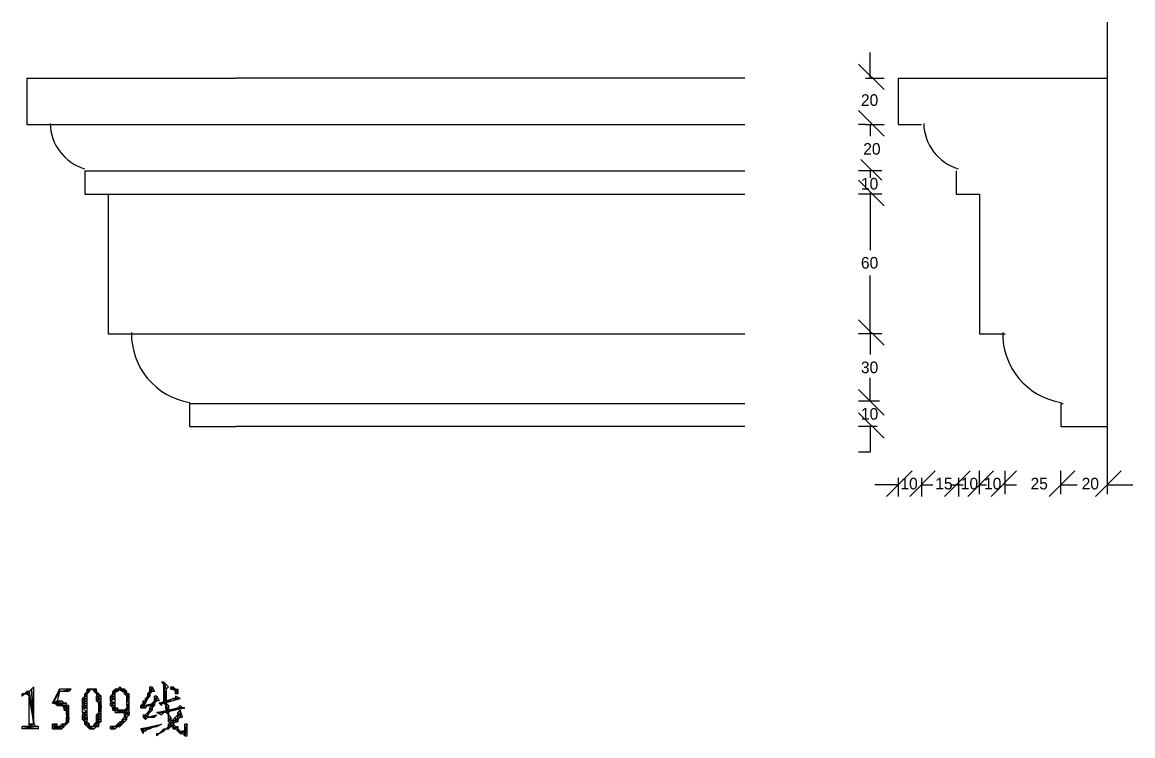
# Model space of a CAD drawing. Header units: metres. Extents: x 8.31 to 13.09, y 4.5 to 7.57.
import ezdxf

# ---------------------------------------------------------------- set-up
doc = ezdxf.new("R2010")
doc.units = ezdxf.units.M

msp = doc.modelspace()

# ---------------------------------------------------------------- linework, layer by layer
for p, q in [((12.98, 7.57), (12.98, 5.54)), ((11.96, 7.33), (11.96, 7.44)), ((12.02, 7.28), (11.91, 7.39)), ((8.33, 7.33), (9.23, 7.33)), ((8.33, 7.33), (8.33, 7.13)), ((11.42, 7.33), (9.23, 7.33)), ((11.94, 7.33), (12.02, 7.33)), ((12.08, 7.33), (12.98, 7.33)), ((12.08, 7.33), (12.08, 7.13)), ((12.02, 7.08), (11.91, 7.19)), ((12.02, 7.08), (11.91, 7.19)), ((8.33, 7.13), (11.42, 7.13)), ((11.94, 7.13), (11.91, 7.13)), ((11.94, 7.13), (12.02, 7.13)), ((11.96, 7.13), (11.96, 7.08)), ((12.08, 7.13), (12.18, 7.13)), ((12.08, 7.13), (12.08, 7.13)), ((12.08, 7.13), (12.08, 7.13)), ((12.01, 6.89), (11.92, 6.98)), ((8.58, 6.93), (8.58, 6.93)), ((8.58, 6.93), (8.58, 6.83)), ((8.58, 6.93), (11.42, 6.93)), ((12.01, 6.93), (11.91, 6.93)), ((12.02, 6.78), (11.91, 6.89)), ((11.96, 6.93), (11.96, 6.9)), ((12.33, 6.93), (12.33, 6.93)), ((12.33, 6.93), (12.33, 6.83)), ((11.96, 6.84), (11.96, 6.59)), ((8.58, 6.83), (11.42, 6.83)), ((8.68, 6.83), (8.68, 6.23)), ((12.01, 6.83), (11.91, 6.83)), ((11.96, 6.83), (11.96, 6.73)), ((12.33, 6.83), (12.43, 6.83)), ((12.43, 6.83), (12.43, 6.23)), ((11.96, 6.23), (11.96, 6.48)), ((12.02, 6.18), (11.91, 6.29)), ((12.02, 6.18), (11.91, 6.29)), ((8.68, 6.23), (11.42, 6.23)), ((12.01, 6.23), (11.91, 6.23)), ((11.94, 6.23), (11.91, 6.23)), ((11.96, 6.23), (11.96, 6.14)), ((12.43, 6.23), (12.54, 6.23)), ((11.96, 5.94), (11.96, 6.04)), ((11.96, 5.94), (11.96, 6.03)), ((12.02, 5.88), (11.91, 5.99)), ((12.02, 5.88), (11.91, 5.99)), ((9.03, 5.93), (9.03, 5.83)), ((9.03, 5.93), (9.03, 5.93)), ((9.03, 5.93), (11.42, 5.93)), ((12, 5.94), (11.91, 5.94)), ((11.94, 5.94), (11.91, 5.94)), ((12.78, 5.93), (12.79, 5.93)), ((12.78, 5.93), (12.78, 5.83)), ((12.02, 5.78), (11.91, 5.89)), ((9.03, 5.83), (9.23, 5.83)), ((11.42, 5.83), (9.23, 5.83)), ((11.99, 5.83), (11.91, 5.83)), ((11.96, 5.83), (11.96, 5.72)), ((12.78, 5.83), (12.98, 5.83)), ((11.96, 5.72), (11.91, 5.72)), ((12.03, 5.53), (12.14, 5.64)), ((12.08, 5.61), (12.08, 5.53)), ((12.13, 5.53), (12.24, 5.64)), ((12.13, 5.53), (12.24, 5.64)), ((12.18, 5.61), (12.18, 5.53)), ((12.28, 5.53), (12.39, 5.64)), ((12.28, 5.53), (12.39, 5.64)), ((12.34, 5.61), (12.34, 5.53)), ((12.38, 5.53), (12.49, 5.64)), ((12.38, 5.53), (12.49, 5.64)), ((12.43, 5.54), (12.43, 5.64)), ((12.43, 5.6), (12.43, 5.64)), ((12.48, 5.53), (12.59, 5.64)), ((12.48, 5.53), (12.59, 5.64)), ((12.54, 5.54), (12.54, 5.64)), ((12.54, 5.6), (12.54, 5.64)), ((12.73, 5.53), (12.84, 5.64)), ((12.73, 5.53), (12.84, 5.64)), ((12.78, 5.54), (12.78, 5.64)), ((12.78, 5.6), (12.78, 5.64)), ((12.93, 5.53), (13.04, 5.64)), ((12.08, 5.58), (11.98, 5.58)), ((12.18, 5.58), (12.23, 5.58)), ((12.31, 5.58), (12.36, 5.58)), ((12.43, 5.58), (12.46, 5.58)), ((12.54, 5.58), (12.59, 5.58)), ((12.78, 5.58), (12.85, 5.58)), ((12.98, 5.58), (13.09, 5.58)), ((8.33, 4.69), (8.32, 4.68)), ((8.33, 4.68), (8.33, 4.69)), ((8.33, 4.69), (8.33, 4.68)), ((8.34, 4.67), (8.33, 4.69)), ((8.34, 4.69), (8.33, 4.69)), ((8.33, 4.69), (8.34, 4.67)), ((8.35, 4.7), (8.34, 4.69)), ((8.34, 4.67), (8.34, 4.69)), ((8.34, 4.69), (8.34, 4.67)), ((8.34, 4.66), (8.34, 4.69)), ((8.34, 4.69), (8.34, 4.66)), ((8.36, 4.55), (8.34, 4.69)), ((8.34, 4.69), (8.36, 4.55)), ((8.36, 4.71), (8.35, 4.7)), ((8.36, 4.55), (8.35, 4.7)), ((8.35, 4.7), (8.36, 4.55)), ((8.36, 4.55), (8.36, 4.71)), ((8.44, 4.64), (8.47, 4.7)), ((8.44, 4.64), (8.47, 4.69)), ((8.47, 4.69), (8.44, 4.64)), ((8.47, 4.69), (8.46, 4.65)), ((8.47, 4.69), (8.52, 4.7)), ((8.47, 4.69), (8.52, 4.7)), ((8.52, 4.7), (8.47, 4.7)), ((8.47, 4.7), (8.47, 4.69)), ((8.47, 4.7), (8.47, 4.69)), ((8.51, 4.69), (8.47, 4.69)), ((8.52, 4.7), (8.51, 4.69)), ((8.6, 4.69), (8.58, 4.68)), ((8.6, 4.69), (8.58, 4.68)), ((8.58, 4.68), (8.59, 4.69)), ((8.63, 4.7), (8.59, 4.7)), ((8.59, 4.7), (8.61, 4.7)), ((8.63, 4.7), (8.59, 4.7)), ((8.59, 4.7), (8.6, 4.7)), ((8.6, 4.7), (8.59, 4.69)), ((8.6, 4.7), (8.59, 4.69)), ((8.59, 4.69), (8.61, 4.7)), ((8.59, 4.7), (8.61, 4.7)), ((8.61, 4.7), (8.59, 4.69)), ((8.59, 4.69), (8.59, 4.7)), ((8.59, 4.68), (8.6, 4.69)), ((8.59, 4.69), (8.6, 4.69)), ((8.59, 4.69), (8.6, 4.69)), ((8.6, 4.7), (8.63, 4.7)), ((8.62, 4.7), (8.6, 4.7)), ((8.6, 4.7), (8.63, 4.7)), ((8.6, 4.7), (8.62, 4.7)), ((8.62, 4.7), (8.6, 4.7)), ((8.6, 4.7), (8.6, 4.7)), ((8.61, 4.7), (8.6, 4.7)), ((8.6, 4.7), (8.62, 4.7)), ((8.6, 4.69), (8.6, 4.7)), ((8.61, 4.7), (8.6, 4.7)), ((8.61, 4.7), (8.62, 4.7)), ((8.63, 4.69), (8.61, 4.7)), ((8.61, 4.7), (8.63, 4.7)), ((8.63, 4.7), (8.61, 4.7)), ((8.61, 4.7), (8.63, 4.69)), ((8.62, 4.7), (8.61, 4.7)), ((8.62, 4.7), (8.63, 4.69)), ((8.62, 4.69), (8.62, 4.7)), ((8.62, 4.7), (8.63, 4.69)), ((8.63, 4.7), (8.62, 4.7)), ((8.62, 4.69), (8.64, 4.68)), ((8.63, 4.68), (8.62, 4.69)), ((8.63, 4.69), (8.62, 4.69)), ((8.62, 4.69), (8.64, 4.68)), ((8.63, 4.69), (8.62, 4.69)), ((8.63, 4.69), (8.63, 4.7)), ((8.64, 4.68), (8.63, 4.69)), ((8.7, 4.69), (8.73, 4.7)), ((8.73, 4.7), (8.7, 4.69)), ((8.7, 4.69), (8.71, 4.7)), ((8.71, 4.69), (8.7, 4.68)), ((8.7, 4.69), (8.71, 4.69)), ((8.71, 4.69), (8.7, 4.68)), ((8.7, 4.68), (8.7, 4.69)), ((8.72, 4.69), (8.7, 4.69)), ((8.7, 4.69), (8.71, 4.69)), ((8.72, 4.69), (8.7, 4.69)), ((8.71, 4.7), (8.73, 4.7)), ((8.73, 4.7), (8.71, 4.7)), ((8.71, 4.7), (8.73, 4.7)), ((8.71, 4.7), (8.73, 4.7)), ((8.76, 4.69), (8.71, 4.7)), ((8.75, 4.7), (8.71, 4.7)), ((8.71, 4.7), (8.76, 4.69)), ((8.75, 4.7), (8.71, 4.7)), ((8.71, 4.7), (8.72, 4.7)), ((8.71, 4.68), (8.71, 4.69)), ((8.71, 4.69), (8.72, 4.69)), ((8.73, 4.71), (8.72, 4.7)), ((8.73, 4.7), (8.72, 4.69)), ((8.72, 4.7), (8.75, 4.7)), ((8.74, 4.7), (8.72, 4.7)), ((8.72, 4.7), (8.75, 4.7)), ((8.72, 4.7), (8.74, 4.7)), ((8.74, 4.7), (8.72, 4.7)), ((8.72, 4.7), (8.72, 4.7)), ((8.72, 4.7), (8.74, 4.7)), ((8.74, 4.7), (8.73, 4.71)), ((8.73, 4.7), (8.73, 4.7)), ((8.73, 4.7), (8.74, 4.69)), ((8.76, 4.69), (8.73, 4.7)), ((8.73, 4.7), (8.76, 4.69)), ((8.75, 4.7), (8.74, 4.7)), ((8.74, 4.69), (8.76, 4.69)), ((8.75, 4.69), (8.74, 4.69)), ((8.74, 4.69), (8.76, 4.69)), ((8.76, 4.69), (8.75, 4.7)), ((8.75, 4.69), (8.76, 4.68)), ((8.75, 4.68), (8.75, 4.69)), ((8.76, 4.69), (8.75, 4.69)), ((8.75, 4.69), (8.76, 4.68)), ((8.76, 4.69), (8.75, 4.69)), ((8.76, 4.68), (8.76, 4.69)), ((8.86, 4.69), (8.85, 4.66)), ((8.85, 4.68), (8.86, 4.69)), ((8.86, 4.69), (8.85, 4.66)), ((8.86, 4.71), (8.86, 4.7)), ((8.86, 4.67), (8.86, 4.71)), ((8.86, 4.71), (8.86, 4.71)), ((8.86, 4.71), (8.86, 4.67)), ((8.86, 4.67), (8.86, 4.71)), ((8.86, 4.68), (8.86, 4.71)), ((8.86, 4.71), (8.86, 4.67)), ((8.86, 4.68), (8.86, 4.71)), ((8.86, 4.71), (8.86, 4.68)), ((8.87, 4.71), (8.86, 4.68)), ((8.86, 4.68), (8.86, 4.71)), ((8.86, 4.71), (8.87, 4.71)), ((8.87, 4.71), (8.86, 4.68)), ((8.86, 4.7), (8.86, 4.67)), ((8.86, 4.69), (8.86, 4.7)), ((8.86, 4.7), (8.86, 4.67)), ((8.86, 4.67), (8.86, 4.69)), ((8.86, 4.67), (8.86, 4.69)), ((8.86, 4.68), (8.87, 4.69)), ((8.87, 4.69), (8.87, 4.71)), ((8.87, 4.69), (8.87, 4.71)), ((8.87, 4.71), (8.88, 4.69)), ((8.88, 4.69), (8.87, 4.69)), ((8.92, 4.73), (8.91, 4.73)), ((8.91, 4.73), (8.92, 4.72)), ((8.92, 4.72), (8.92, 4.73)), ((8.92, 4.72), (8.92, 4.73)), ((8.92, 4.73), (8.92, 4.71)), ((8.92, 4.71), (8.92, 4.73)), ((8.92, 4.73), (8.93, 4.7)), ((8.92, 4.73), (8.93, 4.7)), ((8.93, 4.7), (8.92, 4.73)), ((8.93, 4.7), (8.92, 4.73)), ((8.92, 4.73), (8.94, 4.71)), ((8.92, 4.71), (8.92, 4.72)), ((8.92, 4.7), (8.92, 4.71)), ((8.92, 4.71), (8.92, 4.71)), ((8.92, 4.71), (8.92, 4.7)), ((8.92, 4.7), (8.92, 4.71)), ((8.92, 4.71), (8.92, 4.69)), ((8.92, 4.69), (8.92, 4.71)), ((8.92, 4.71), (8.92, 4.68)), ((8.92, 4.68), (8.92, 4.71)), ((8.92, 4.71), (8.92, 4.66)), ((8.92, 4.66), (8.92, 4.71)), ((8.92, 4.71), (8.92, 4.65)), ((8.92, 4.65), (8.92, 4.71)), ((8.92, 4.71), (8.92, 4.64)), ((8.92, 4.64), (8.92, 4.71)), ((8.92, 4.71), (8.93, 4.63)), ((8.93, 4.63), (8.92, 4.71)), ((8.92, 4.71), (8.93, 4.62)), ((8.93, 4.62), (8.92, 4.71)), ((8.92, 4.71), (8.93, 4.61)), ((8.93, 4.61), (8.92, 4.71)), ((8.92, 4.71), (8.93, 4.7)), ((8.93, 4.7), (8.92, 4.71)), ((8.92, 4.69), (8.92, 4.7)), ((8.92, 4.68), (8.92, 4.69)), ((8.94, 4.71), (8.93, 4.7)), ((8.93, 4.7), (8.93, 4.61)), ((8.93, 4.7), (8.93, 4.7)), ((8.93, 4.7), (8.93, 4.7)), ((8.93, 4.7), (8.93, 4.61)), ((8.93, 4.61), (8.93, 4.7)), ((8.93, 4.69), (8.93, 4.7)), ((8.93, 4.7), (8.93, 4.61)), ((8.93, 4.61), (8.93, 4.69)), ((8.93, 4.6), (8.93, 4.69)), ((8.93, 4.69), (8.93, 4.61)), ((8.93, 4.6), (8.93, 4.69)), ((8.93, 4.69), (8.93, 4.68)), ((8.95, 4.7), (8.95, 4.71)), ((8.95, 4.71), (8.95, 4.71)), ((8.95, 4.71), (8.95, 4.7)), ((8.96, 4.71), (8.95, 4.7)), ((8.95, 4.7), (8.95, 4.71)), ((8.95, 4.71), (8.96, 4.71)), ((8.96, 4.71), (8.95, 4.7)), ((8.95, 4.7), (8.96, 4.7)), ((8.96, 4.7), (8.96, 4.71)), ((8.96, 4.7), (8.96, 4.71)), ((8.96, 4.71), (8.97, 4.7)), ((8.97, 4.7), (8.96, 4.7)), ((8.97, 4.7), (8.96, 4.7)), ((8.96, 4.7), (8.97, 4.69)), ((8.97, 4.69), (8.97, 4.7)), ((8.97, 4.7), (8.97, 4.69)), ((8.97, 4.69), (8.97, 4.7)), ((8.97, 4.7), (8.97, 4.7)), ((8.97, 4.68), (8.97, 4.7)), ((8.97, 4.7), (8.97, 4.69)), ((8.97, 4.68), (8.97, 4.7)), ((8.97, 4.7), (8.98, 4.68)), ((8.98, 4.68), (8.97, 4.7)), ((8.97, 4.7), (8.98, 4.7)), ((8.97, 4.69), (8.97, 4.68)), ((8.98, 4.7), (8.98, 4.68)), ((8.98, 4.69), (8.98, 4.7)), ((8.98, 4.7), (8.98, 4.68)), ((8.98, 4.68), (8.98, 4.69)), ((8.31, 4.68), (8.33, 4.68)), ((8.32, 4.68), (8.31, 4.68)), ((8.31, 4.68), (8.32, 4.68)), ((8.32, 4.68), (8.31, 4.67)), ((8.31, 4.67), (8.31, 4.68)), ((8.31, 4.68), (8.31, 4.67)), ((8.31, 4.67), (8.31, 4.68)), ((8.32, 4.68), (8.31, 4.68)), ((8.31, 4.68), (8.33, 4.68)), ((8.31, 4.67), (8.31, 4.67)), ((8.33, 4.68), (8.32, 4.68)), ((8.33, 4.68), (8.32, 4.68)), ((8.32, 4.68), (8.33, 4.68)), ((8.33, 4.68), (8.32, 4.68)), ((8.32, 4.68), (8.33, 4.68)), ((8.33, 4.68), (8.33, 4.68)), ((8.33, 4.68), (8.34, 4.67)), ((8.34, 4.67), (8.34, 4.66)), ((8.34, 4.66), (8.36, 4.55)), ((8.34, 4.55), (8.34, 4.66)), ((8.34, 4.66), (8.36, 4.55)), ((8.44, 4.64), (8.48, 4.65)), ((8.48, 4.65), (8.44, 4.64)), ((8.44, 4.64), (8.47, 4.65)), ((8.47, 4.65), (8.44, 4.64)), ((8.44, 4.64), (8.46, 4.65)), ((8.46, 4.65), (8.44, 4.64)), ((8.44, 4.64), (8.45, 4.64)), ((8.5, 4.63), (8.44, 4.64)), ((8.5, 4.64), (8.44, 4.64)), ((8.44, 4.64), (8.5, 4.63)), ((8.5, 4.64), (8.44, 4.64)), ((8.44, 4.64), (8.49, 4.64)), ((8.49, 4.64), (8.44, 4.64)), ((8.45, 4.64), (8.5, 4.63)), ((8.46, 4.63), (8.45, 4.64)), ((8.45, 4.64), (8.5, 4.63)), ((8.46, 4.65), (8.47, 4.65)), ((8.47, 4.65), (8.48, 4.65)), ((8.48, 4.65), (8.49, 4.64)), ((8.49, 4.64), (8.5, 4.64)), ((8.5, 4.63), (8.5, 4.64)), ((8.59, 4.67), (8.57, 4.66)), ((8.59, 4.67), (8.57, 4.66)), ((8.57, 4.66), (8.58, 4.67)), ((8.59, 4.66), (8.57, 4.65)), ((8.57, 4.66), (8.59, 4.66)), ((8.59, 4.66), (8.57, 4.65)), ((8.57, 4.65), (8.57, 4.66)), ((8.57, 4.66), (8.59, 4.66)), ((8.59, 4.65), (8.57, 4.64)), ((8.57, 4.65), (8.59, 4.65)), ((8.59, 4.65), (8.57, 4.64)), ((8.57, 4.64), (8.57, 4.65)), ((8.57, 4.65), (8.59, 4.65)), ((8.59, 4.64), (8.57, 4.63)), ((8.57, 4.64), (8.59, 4.64)), ((8.59, 4.64), (8.57, 4.63)), ((8.57, 4.63), (8.57, 4.64)), ((8.57, 4.64), (8.59, 4.64)), ((8.59, 4.68), (8.58, 4.67)), ((8.58, 4.68), (8.59, 4.68)), ((8.59, 4.68), (8.58, 4.67)), ((8.58, 4.67), (8.58, 4.68)), ((8.58, 4.68), (8.58, 4.68)), ((8.58, 4.68), (8.59, 4.68)), ((8.59, 4.68), (8.58, 4.68)), ((8.58, 4.68), (8.59, 4.68)), ((8.58, 4.67), (8.59, 4.67)), ((8.58, 4.67), (8.59, 4.67)), ((8.59, 4.67), (8.59, 4.68)), ((8.59, 4.66), (8.59, 4.67)), ((8.59, 4.65), (8.59, 4.66)), ((8.59, 4.64), (8.59, 4.65)), ((8.59, 4.63), (8.59, 4.64)), ((8.63, 4.68), (8.63, 4.67)), ((8.65, 4.67), (8.63, 4.68)), ((8.64, 4.68), (8.63, 4.68)), ((8.63, 4.68), (8.65, 4.67)), ((8.64, 4.68), (8.63, 4.68)), ((8.63, 4.68), (8.64, 4.68)), ((8.64, 4.68), (8.63, 4.68)), ((8.65, 4.67), (8.63, 4.66)), ((8.63, 4.67), (8.65, 4.67)), ((8.65, 4.67), (8.63, 4.66)), ((8.63, 4.66), (8.63, 4.67)), ((8.63, 4.67), (8.65, 4.67)), ((8.65, 4.66), (8.63, 4.65)), ((8.63, 4.66), (8.65, 4.66)), ((8.65, 4.66), (8.63, 4.65)), ((8.63, 4.65), (8.63, 4.66)), ((8.63, 4.66), (8.65, 4.66)), ((8.63, 4.65), (8.65, 4.65)), ((8.64, 4.64), (8.63, 4.65)), ((8.63, 4.65), (8.65, 4.65)), ((8.65, 4.67), (8.64, 4.68)), ((8.64, 4.68), (8.64, 4.68)), ((8.65, 4.65), (8.64, 4.64)), ((8.65, 4.65), (8.64, 4.64)), ((8.65, 4.64), (8.64, 4.63)), ((8.64, 4.64), (8.65, 4.64)), ((8.65, 4.64), (8.64, 4.63)), ((8.64, 4.63), (8.64, 4.64)), ((8.64, 4.64), (8.65, 4.64)), ((8.65, 4.66), (8.65, 4.67)), ((8.65, 4.65), (8.65, 4.66)), ((8.65, 4.64), (8.65, 4.65)), ((8.65, 4.63), (8.65, 4.64)), ((8.71, 4.68), (8.69, 4.67)), ((8.71, 4.68), (8.69, 4.67)), ((8.69, 4.67), (8.7, 4.68)), ((8.71, 4.67), (8.69, 4.66)), ((8.69, 4.67), (8.71, 4.67)), ((8.71, 4.67), (8.69, 4.66)), ((8.69, 4.66), (8.69, 4.67)), ((8.69, 4.67), (8.71, 4.67)), ((8.71, 4.66), (8.69, 4.65)), ((8.69, 4.66), (8.71, 4.66)), ((8.71, 4.66), (8.69, 4.65)), ((8.69, 4.65), (8.69, 4.66)), ((8.69, 4.66), (8.71, 4.66)), ((8.69, 4.65), (8.69, 4.64)), ((8.71, 4.64), (8.69, 4.65)), ((8.69, 4.65), (8.71, 4.64)), ((8.71, 4.64), (8.69, 4.63)), ((8.69, 4.64), (8.71, 4.64)), ((8.71, 4.64), (8.69, 4.63)), ((8.69, 4.63), (8.69, 4.64)), ((8.69, 4.64), (8.71, 4.64)), ((8.7, 4.68), (8.71, 4.68)), ((8.7, 4.68), (8.71, 4.68)), ((8.71, 4.67), (8.71, 4.68)), ((8.71, 4.66), (8.71, 4.67)), ((8.71, 4.64), (8.71, 4.66)), ((8.71, 4.63), (8.71, 4.64)), ((8.75, 4.68), (8.77, 4.68)), ((8.76, 4.67), (8.75, 4.68)), ((8.75, 4.68), (8.75, 4.68)), ((8.75, 4.68), (8.77, 4.68)), ((8.77, 4.68), (8.75, 4.68)), ((8.76, 4.68), (8.75, 4.68)), ((8.75, 4.68), (8.77, 4.68)), ((8.76, 4.68), (8.75, 4.68)), ((8.77, 4.68), (8.76, 4.67)), ((8.77, 4.68), (8.76, 4.67)), ((8.77, 4.68), (8.76, 4.68)), ((8.77, 4.67), (8.76, 4.66)), ((8.76, 4.67), (8.77, 4.67)), ((8.77, 4.67), (8.76, 4.66)), ((8.76, 4.66), (8.76, 4.67)), ((8.76, 4.67), (8.77, 4.67)), ((8.77, 4.66), (8.76, 4.65)), ((8.76, 4.66), (8.77, 4.66)), ((8.77, 4.66), (8.76, 4.65)), ((8.76, 4.65), (8.76, 4.66)), ((8.76, 4.66), (8.77, 4.66)), ((8.76, 4.65), (8.77, 4.64)), ((8.76, 4.63), (8.76, 4.65)), ((8.76, 4.65), (8.76, 4.65)), ((8.76, 4.65), (8.77, 4.64)), ((8.77, 4.64), (8.76, 4.65)), ((8.76, 4.65), (8.77, 4.64)), ((8.77, 4.64), (8.76, 4.63)), ((8.77, 4.64), (8.76, 4.63)), ((8.76, 4.63), (8.77, 4.64)), ((8.77, 4.64), (8.76, 4.63)), ((8.77, 4.67), (8.77, 4.68)), ((8.77, 4.66), (8.77, 4.67)), ((8.77, 4.64), (8.77, 4.66)), ((8.77, 4.63), (8.77, 4.64)), ((8.77, 4.64), (8.77, 4.64)), ((8.83, 4.64), (8.82, 4.62)), ((8.82, 4.63), (8.83, 4.64)), ((8.83, 4.64), (8.82, 4.62)), ((8.83, 4.65), (8.83, 4.62)), ((8.83, 4.64), (8.83, 4.65)), ((8.83, 4.63), (8.83, 4.65)), ((8.83, 4.65), (8.83, 4.62)), ((8.83, 4.65), (8.83, 4.63)), ((8.83, 4.63), (8.83, 4.65)), ((8.84, 4.65), (8.83, 4.63)), ((8.83, 4.63), (8.83, 4.65)), ((8.83, 4.65), (8.84, 4.65)), ((8.84, 4.65), (8.83, 4.63)), ((8.83, 4.62), (8.83, 4.64)), ((8.83, 4.62), (8.83, 4.64)), ((8.83, 4.64), (8.83, 4.62)), ((8.83, 4.62), (8.83, 4.64)), ((8.83, 4.63), (8.84, 4.64)), ((8.83, 4.63), (8.88, 4.64)), ((8.85, 4.67), (8.84, 4.66)), ((8.84, 4.64), (8.85, 4.67)), ((8.85, 4.67), (8.84, 4.64)), ((8.84, 4.66), (8.84, 4.64)), ((8.84, 4.65), (8.84, 4.66)), ((8.84, 4.66), (8.84, 4.64)), ((8.84, 4.64), (8.85, 4.66)), ((8.84, 4.64), (8.84, 4.65)), ((8.84, 4.64), (8.84, 4.65)), ((8.85, 4.68), (8.85, 4.66)), ((8.85, 4.67), (8.85, 4.68)), ((8.85, 4.68), (8.85, 4.68)), ((8.85, 4.68), (8.85, 4.66)), ((8.85, 4.66), (8.85, 4.68)), ((8.85, 4.66), (8.85, 4.68)), ((8.85, 4.68), (8.85, 4.66)), ((8.85, 4.66), (8.85, 4.68)), ((8.85, 4.66), (8.85, 4.67)), ((8.85, 4.66), (8.85, 4.67)), ((8.85, 4.66), (8.86, 4.67)), ((8.85, 4.66), (8.85, 4.66)), ((8.86, 4.67), (8.86, 4.68)), ((8.86, 4.68), (8.86, 4.68)), ((8.87, 4.64), (8.88, 4.65)), ((8.87, 4.64), (8.87, 4.63)), ((8.87, 4.61), (8.87, 4.64)), ((8.87, 4.62), (8.87, 4.64)), ((8.87, 4.64), (8.87, 4.61)), ((8.87, 4.62), (8.87, 4.64)), ((8.87, 4.64), (8.88, 4.63)), ((8.88, 4.63), (8.87, 4.64)), ((8.88, 4.67), (8.88, 4.64)), ((8.88, 4.66), (8.88, 4.67)), ((8.88, 4.67), (8.88, 4.67)), ((8.88, 4.67), (8.88, 4.64)), ((8.88, 4.64), (8.88, 4.67)), ((8.89, 4.67), (8.88, 4.67)), ((8.88, 4.67), (8.88, 4.64)), ((8.88, 4.64), (8.89, 4.67)), ((8.89, 4.67), (8.88, 4.64)), ((8.88, 4.66), (8.88, 4.63)), ((8.88, 4.65), (8.88, 4.66)), ((8.88, 4.64), (8.88, 4.66)), ((8.88, 4.66), (8.88, 4.63)), ((8.88, 4.64), (8.88, 4.66)), ((8.88, 4.65), (8.88, 4.63)), ((8.88, 4.63), (8.88, 4.65)), ((8.88, 4.65), (8.88, 4.63)), ((8.88, 4.63), (8.88, 4.65)), ((8.88, 4.64), (8.89, 4.65)), ((8.88, 4.63), (8.88, 4.64)), ((8.88, 4.64), (8.88, 4.63)), ((8.89, 4.65), (8.89, 4.67)), ((8.89, 4.65), (8.89, 4.67)), ((8.89, 4.67), (8.9, 4.65)), ((8.9, 4.65), (8.89, 4.65)), ((8.9, 4.64), (8.96, 4.66)), ((8.91, 4.63), (8.9, 4.64)), ((8.9, 4.64), (8.91, 4.64)), ((8.91, 4.64), (8.9, 4.64)), ((8.9, 4.64), (8.92, 4.64)), ((8.92, 4.64), (8.9, 4.64)), ((8.91, 4.64), (8.91, 4.63)), ((8.92, 4.64), (8.91, 4.64)), ((8.92, 4.66), (8.92, 4.68)), ((8.92, 4.65), (8.92, 4.66)), ((8.96, 4.66), (8.92, 4.64)), ((8.96, 4.66), (8.92, 4.64)), ((8.92, 4.64), (8.99, 4.66)), ((8.99, 4.66), (8.92, 4.64)), ((8.92, 4.64), (8.99, 4.66)), ((8.92, 4.64), (8.92, 4.65)), ((8.93, 4.63), (8.92, 4.64)), ((8.93, 4.68), (8.93, 4.6)), ((8.93, 4.67), (8.93, 4.68)), ((8.93, 4.68), (8.93, 4.6)), ((8.93, 4.6), (8.93, 4.67)), ((8.93, 4.65), (8.93, 4.67)), ((8.93, 4.67), (8.93, 4.6)), ((8.93, 4.6), (8.93, 4.65)), ((8.93, 4.65), (8.93, 4.65)), ((8.93, 4.65), (8.93, 4.6)), ((8.93, 4.6), (8.93, 4.65)), ((8.93, 4.64), (8.93, 4.65)), ((8.93, 4.65), (8.93, 4.6)), ((8.93, 4.6), (8.93, 4.64)), ((8.94, 4.59), (8.93, 4.64)), ((8.93, 4.64), (8.93, 4.6)), ((8.94, 4.59), (8.93, 4.64)), ((8.93, 4.64), (8.94, 4.63)), ((8.97, 4.66), (8.96, 4.66)), ((8.96, 4.66), (8.99, 4.66)), ((8.99, 4.66), (8.96, 4.66)), ((8.98, 4.68), (8.97, 4.68)), ((8.99, 4.66), (8.97, 4.67)), ((8.97, 4.67), (8.97, 4.66)), ((8.97, 4.66), (8.99, 4.66)), ((8.99, 4.66), (8.97, 4.66)), ((8.99, 4.66), (8.99, 4.66)), ((8.46, 4.63), (8.47, 4.63)), ((8.51, 4.63), (8.46, 4.63)), ((8.5, 4.63), (8.46, 4.63)), ((8.46, 4.63), (8.51, 4.63)), ((8.5, 4.63), (8.46, 4.63)), ((8.47, 4.63), (8.51, 4.63)), ((8.48, 4.63), (8.47, 4.63)), ((8.47, 4.63), (8.51, 4.63)), ((8.48, 4.63), (8.49, 4.62)), ((8.51, 4.62), (8.48, 4.63)), ((8.51, 4.63), (8.48, 4.63)), ((8.48, 4.63), (8.51, 4.62)), ((8.51, 4.63), (8.48, 4.63)), ((8.51, 4.62), (8.49, 4.61)), ((8.49, 4.62), (8.51, 4.62)), ((8.51, 4.62), (8.49, 4.61)), ((8.49, 4.61), (8.49, 4.62)), ((8.49, 4.62), (8.51, 4.62)), ((8.49, 4.61), (8.51, 4.61)), ((8.5, 4.61), (8.49, 4.61)), ((8.49, 4.61), (8.51, 4.61)), ((8.51, 4.63), (8.5, 4.63)), ((8.5, 4.61), (8.51, 4.6)), ((8.5, 4.6), (8.5, 4.61)), ((8.51, 4.61), (8.5, 4.61)), ((8.5, 4.61), (8.51, 4.6)), ((8.51, 4.61), (8.5, 4.61)), ((8.5, 4.6), (8.51, 4.59)), ((8.5, 4.59), (8.5, 4.6)), ((8.51, 4.6), (8.5, 4.6)), ((8.5, 4.6), (8.51, 4.59)), ((8.51, 4.6), (8.5, 4.6)), ((8.5, 4.59), (8.5, 4.58)), ((8.51, 4.58), (8.5, 4.59)), ((8.51, 4.59), (8.5, 4.59)), ((8.5, 4.59), (8.51, 4.58)), ((8.51, 4.59), (8.5, 4.59)), ((8.51, 4.62), (8.51, 4.63)), ((8.51, 4.61), (8.51, 4.62)), ((8.51, 4.6), (8.51, 4.61)), ((8.51, 4.59), (8.51, 4.6)), ((8.51, 4.58), (8.51, 4.59)), ((8.59, 4.63), (8.57, 4.62)), ((8.57, 4.63), (8.59, 4.63)), ((8.59, 4.63), (8.57, 4.62)), ((8.57, 4.62), (8.57, 4.63)), ((8.57, 4.63), (8.59, 4.63)), ((8.57, 4.62), (8.59, 4.6)), ((8.57, 4.6), (8.57, 4.62)), ((8.59, 4.62), (8.57, 4.62)), ((8.57, 4.62), (8.59, 4.6)), ((8.57, 4.62), (8.59, 4.62)), ((8.59, 4.62), (8.57, 4.62)), ((8.57, 4.62), (8.57, 4.62)), ((8.57, 4.62), (8.59, 4.62)), ((8.57, 4.6), (8.57, 4.59)), ((8.59, 4.59), (8.57, 4.6)), ((8.59, 4.6), (8.57, 4.6)), ((8.57, 4.6), (8.59, 4.59)), ((8.59, 4.6), (8.57, 4.6)), ((8.59, 4.59), (8.57, 4.58)), ((8.57, 4.59), (8.59, 4.59)), ((8.59, 4.59), (8.57, 4.58)), ((8.57, 4.58), (8.57, 4.59)), ((8.57, 4.59), (8.59, 4.59)), ((8.59, 4.62), (8.59, 4.63)), ((8.59, 4.6), (8.59, 4.62)), ((8.59, 4.59), (8.59, 4.6)), ((8.59, 4.58), (8.59, 4.59)), ((8.63, 4.59), (8.64, 4.6)), ((8.63, 4.59), (8.65, 4.58)), ((8.63, 4.58), (8.63, 4.59)), ((8.65, 4.59), (8.63, 4.59)), ((8.63, 4.59), (8.65, 4.58)), ((8.65, 4.59), (8.63, 4.59)), ((8.64, 4.62), (8.65, 4.63)), ((8.64, 4.63), (8.65, 4.63)), ((8.65, 4.63), (8.64, 4.62)), ((8.64, 4.62), (8.64, 4.63)), ((8.64, 4.63), (8.65, 4.63)), ((8.65, 4.62), (8.64, 4.61)), ((8.64, 4.62), (8.65, 4.62)), ((8.65, 4.62), (8.64, 4.61)), ((8.64, 4.61), (8.64, 4.62)), ((8.65, 4.62), (8.64, 4.62)), ((8.64, 4.62), (8.65, 4.62)), ((8.65, 4.62), (8.64, 4.62)), ((8.65, 4.61), (8.64, 4.6)), ((8.64, 4.61), (8.65, 4.61)), ((8.65, 4.61), (8.64, 4.6)), ((8.64, 4.6), (8.64, 4.61)), ((8.64, 4.61), (8.65, 4.61)), ((8.64, 4.6), (8.65, 4.59)), ((8.64, 4.6), (8.65, 4.59)), ((8.65, 4.63), (8.65, 4.62)), ((8.65, 4.61), (8.65, 4.62)), ((8.65, 4.62), (8.65, 4.62)), ((8.65, 4.59), (8.65, 4.61)), ((8.65, 4.58), (8.65, 4.59)), ((8.69, 4.63), (8.71, 4.63)), ((8.7, 4.62), (8.69, 4.63)), ((8.69, 4.63), (8.71, 4.63)), ((8.71, 4.63), (8.7, 4.62)), ((8.71, 4.63), (8.7, 4.62)), ((8.7, 4.61), (8.72, 4.62)), ((8.72, 4.62), (8.7, 4.61)), ((8.7, 4.61), (8.71, 4.62)), ((8.7, 4.62), (8.71, 4.62)), ((8.71, 4.62), (8.7, 4.61)), ((8.7, 4.61), (8.7, 4.62)), ((8.7, 4.62), (8.71, 4.62)), ((8.7, 4.61), (8.73, 4.61)), ((8.71, 4.61), (8.7, 4.61)), ((8.72, 4.61), (8.7, 4.61)), ((8.7, 4.61), (8.73, 4.61)), ((8.72, 4.61), (8.7, 4.61)), ((8.71, 4.62), (8.71, 4.63)), ((8.71, 4.62), (8.72, 4.62)), ((8.73, 4.61), (8.71, 4.61)), ((8.71, 4.61), (8.75, 4.6)), ((8.71, 4.6), (8.71, 4.61)), ((8.73, 4.61), (8.71, 4.61)), ((8.71, 4.61), (8.75, 4.6)), ((8.71, 4.6), (8.73, 4.6)), ((8.72, 4.6), (8.71, 4.6)), ((8.74, 4.6), (8.71, 4.6)), ((8.71, 4.6), (8.73, 4.6)), ((8.74, 4.6), (8.71, 4.6)), ((8.71, 4.6), (8.75, 4.6)), ((8.75, 4.6), (8.71, 4.6)), ((8.72, 4.62), (8.72, 4.61)), ((8.73, 4.61), (8.72, 4.61)), ((8.73, 4.6), (8.72, 4.6)), ((8.75, 4.6), (8.73, 4.61)), ((8.73, 4.61), (8.73, 4.61)), ((8.73, 4.61), (8.75, 4.6)), ((8.75, 4.6), (8.73, 4.61)), ((8.75, 4.61), (8.73, 4.61)), ((8.73, 4.61), (8.75, 4.6)), ((8.75, 4.61), (8.73, 4.61)), ((8.73, 4.61), (8.74, 4.61)), ((8.73, 4.6), (8.74, 4.6)), ((8.74, 4.61), (8.75, 4.61)), ((8.75, 4.61), (8.74, 4.61)), ((8.74, 4.61), (8.75, 4.61)), ((8.75, 4.6), (8.74, 4.6)), ((8.77, 4.62), (8.75, 4.61)), ((8.77, 4.62), (8.75, 4.61)), ((8.75, 4.61), (8.76, 4.62)), ((8.75, 4.6), (8.75, 4.61)), ((8.77, 4.61), (8.75, 4.6)), ((8.75, 4.61), (8.77, 4.61)), ((8.77, 4.61), (8.75, 4.6)), ((8.75, 4.6), (8.75, 4.61)), ((8.75, 4.61), (8.75, 4.61)), ((8.75, 4.61), (8.77, 4.61)), ((8.77, 4.61), (8.75, 4.61)), ((8.75, 4.61), (8.75, 4.61)), ((8.75, 4.61), (8.75, 4.61)), ((8.75, 4.61), (8.77, 4.61)), ((8.77, 4.61), (8.75, 4.61)), ((8.75, 4.61), (8.77, 4.61)), ((8.75, 4.59), (8.77, 4.6)), ((8.75, 4.6), (8.77, 4.6)), ((8.77, 4.6), (8.75, 4.59)), ((8.75, 4.59), (8.75, 4.6)), ((8.75, 4.6), (8.77, 4.6)), ((8.75, 4.59), (8.76, 4.58)), ((8.75, 4.58), (8.75, 4.59)), ((8.77, 4.59), (8.75, 4.59)), ((8.75, 4.59), (8.76, 4.58)), ((8.77, 4.59), (8.75, 4.59)), ((8.76, 4.63), (8.76, 4.62)), ((8.77, 4.62), (8.76, 4.63)), ((8.77, 4.63), (8.76, 4.63)), ((8.76, 4.63), (8.77, 4.62)), ((8.76, 4.63), (8.77, 4.63)), ((8.77, 4.63), (8.76, 4.63)), ((8.76, 4.63), (8.76, 4.63)), ((8.76, 4.63), (8.77, 4.63)), ((8.76, 4.62), (8.77, 4.62)), ((8.76, 4.62), (8.77, 4.62)), ((8.76, 4.58), (8.77, 4.59)), ((8.77, 4.62), (8.77, 4.63)), ((8.77, 4.61), (8.77, 4.62)), ((8.77, 4.6), (8.77, 4.61)), ((8.77, 4.6), (8.77, 4.59)), ((8.82, 4.62), (8.82, 4.63)), ((8.82, 4.62), (8.83, 4.62)), ((8.83, 4.62), (8.83, 4.63)), ((8.83, 4.63), (8.83, 4.63)), ((8.84, 4.62), (8.83, 4.63)), ((8.83, 4.63), (8.83, 4.62)), ((8.84, 4.62), (8.83, 4.63)), ((8.83, 4.63), (8.85, 4.63)), ((8.85, 4.63), (8.83, 4.63)), ((8.83, 4.63), (8.86, 4.63)), ((8.86, 4.63), (8.83, 4.63)), ((8.83, 4.63), (8.88, 4.63)), ((8.88, 4.63), (8.83, 4.63)), ((8.83, 4.62), (8.83, 4.62)), ((8.83, 4.62), (8.84, 4.62)), ((8.84, 4.57), (8.83, 4.59)), ((8.83, 4.59), (8.83, 4.58)), ((8.84, 4.57), (8.83, 4.59)), ((8.83, 4.59), (8.84, 4.57)), ((8.84, 4.57), (8.83, 4.59)), ((8.83, 4.59), (8.84, 4.59)), ((8.85, 4.63), (8.84, 4.62)), ((8.84, 4.59), (8.85, 4.6)), ((8.84, 4.59), (8.84, 4.57)), ((8.84, 4.57), (8.84, 4.59)), ((8.84, 4.59), (8.84, 4.57)), ((8.84, 4.57), (8.84, 4.59)), ((8.84, 4.59), (8.85, 4.58)), ((8.84, 4.59), (8.85, 4.58)), ((8.85, 4.58), (8.84, 4.59)), ((8.85, 4.58), (8.84, 4.59)), ((8.86, 4.63), (8.85, 4.63)), ((8.86, 4.61), (8.85, 4.59)), ((8.85, 4.6), (8.86, 4.61)), ((8.86, 4.61), (8.85, 4.59)), ((8.85, 4.6), (8.85, 4.58)), ((8.85, 4.6), (8.85, 4.6)), ((8.85, 4.6), (8.85, 4.58)), ((8.85, 4.58), (8.85, 4.6)), ((8.85, 4.59), (8.85, 4.6)), ((8.85, 4.6), (8.85, 4.58)), ((8.85, 4.59), (8.85, 4.6)), ((8.85, 4.59), (8.86, 4.6)), ((8.85, 4.58), (8.85, 4.59)), ((8.85, 4.58), (8.89, 4.59)), ((8.86, 4.62), (8.87, 4.63)), ((8.88, 4.63), (8.86, 4.63)), ((8.86, 4.62), (8.86, 4.6)), ((8.86, 4.61), (8.86, 4.62)), ((8.87, 4.61), (8.86, 4.62)), ((8.86, 4.62), (8.86, 4.6)), ((8.87, 4.61), (8.86, 4.62)), ((8.86, 4.6), (8.86, 4.61)), ((8.86, 4.6), (8.86, 4.61)), ((8.86, 4.6), (8.87, 4.61)), ((8.87, 4.63), (8.87, 4.61)), ((8.87, 4.63), (8.87, 4.61)), ((8.88, 4.63), (8.87, 4.62)), ((8.87, 4.61), (8.87, 4.62)), ((8.88, 4.63), (8.88, 4.63)), ((8.89, 4.59), (8.88, 4.58)), ((8.89, 4.59), (8.88, 4.58)), ((8.88, 4.58), (8.89, 4.59)), ((8.89, 4.6), (8.98, 4.62)), ((8.91, 4.59), (8.89, 4.6)), ((8.89, 4.6), (8.91, 4.59)), ((8.91, 4.59), (8.89, 4.6)), ((8.89, 4.6), (8.92, 4.6)), ((8.92, 4.6), (8.89, 4.6)), ((8.89, 4.59), (8.89, 4.59)), ((8.92, 4.6), (8.91, 4.59)), ((8.91, 4.59), (8.91, 4.59)), ((8.98, 4.62), (8.92, 4.6)), ((8.98, 4.62), (8.92, 4.6)), ((8.92, 4.6), (9, 4.62)), ((9, 4.62), (8.92, 4.6)), ((8.92, 4.6), (9.01, 4.62)), ((8.93, 4.62), (8.93, 4.63)), ((8.93, 4.61), (8.93, 4.62)), ((8.93, 4.61), (8.93, 4.6)), ((8.93, 4.6), (8.94, 4.59)), ((8.94, 4.63), (8.94, 4.59)), ((8.94, 4.62), (8.94, 4.63)), ((8.94, 4.63), (8.94, 4.59)), ((8.94, 4.59), (8.94, 4.62)), ((8.94, 4.58), (8.94, 4.62)), ((8.94, 4.62), (8.94, 4.59)), ((8.94, 4.58), (8.94, 4.62)), ((8.94, 4.62), (8.94, 4.61)), ((8.94, 4.61), (8.94, 4.58)), ((8.94, 4.6), (8.94, 4.61)), ((8.94, 4.61), (8.94, 4.58)), ((8.94, 4.58), (8.94, 4.6)), ((8.94, 4.57), (8.94, 4.6)), ((8.94, 4.6), (8.94, 4.58)), ((8.94, 4.57), (8.94, 4.6)), ((8.94, 4.6), (8.94, 4.56)), ((8.94, 4.56), (8.94, 4.6)), ((8.94, 4.6), (8.94, 4.59)), ((8.94, 4.59), (8.94, 4.58)), ((8.94, 4.59), (8.94, 4.56)), ((8.95, 4.58), (8.94, 4.59)), ((8.94, 4.59), (8.94, 4.56)), ((8.97, 4.58), (8.98, 4.59)), ((8.99, 4.63), (8.98, 4.62)), ((8.98, 4.62), (9, 4.62)), ((9, 4.62), (8.98, 4.62)), ((8.98, 4.6), (8.99, 4.61)), ((8.98, 4.6), (8.98, 4.57)), ((8.98, 4.59), (8.98, 4.6)), ((8.99, 4.58), (8.98, 4.6)), ((8.98, 4.6), (8.98, 4.57)), ((8.99, 4.58), (8.98, 4.6)), ((8.98, 4.59), (8.98, 4.56)), ((8.98, 4.57), (8.98, 4.59)), ((8.98, 4.59), (8.98, 4.56)), ((8.98, 4.57), (8.98, 4.59)), ((9, 4.62), (8.99, 4.63)), ((8.99, 4.63), (8.99, 4.63)), ((8.99, 4.63), (9, 4.62)), ((9, 4.62), (8.99, 4.63)), ((8.99, 4.61), (8.99, 4.58)), ((8.99, 4.61), (8.99, 4.61)), ((8.99, 4.61), (8.99, 4.58)), ((8.99, 4.58), (8.99, 4.61)), ((9, 4.58), (8.99, 4.61)), ((8.99, 4.61), (8.99, 4.58)), ((9.01, 4.62), (9, 4.62)), ((8.36, 4.55), (8.34, 4.54)), ((8.34, 4.55), (8.36, 4.55)), ((8.36, 4.55), (8.34, 4.54)), ((8.34, 4.54), (8.34, 4.55)), ((8.34, 4.55), (8.34, 4.55)), ((8.34, 4.55), (8.36, 4.55)), ((8.36, 4.55), (8.34, 4.55)), ((8.36, 4.55), (8.34, 4.55)), ((8.34, 4.55), (8.36, 4.55)), ((8.36, 4.55), (8.34, 4.55)), ((8.37, 4.54), (8.36, 4.55)), ((8.36, 4.55), (8.36, 4.55)), ((8.46, 4.55), (8.44, 4.54)), ((8.44, 4.55), (8.46, 4.55)), ((8.46, 4.55), (8.44, 4.54)), ((8.44, 4.54), (8.44, 4.55)), ((8.45, 4.55), (8.44, 4.55)), ((8.44, 4.55), (8.46, 4.55)), ((8.44, 4.55), (8.45, 4.55)), ((8.45, 4.55), (8.44, 4.55)), ((8.44, 4.55), (8.44, 4.55)), ((8.46, 4.55), (8.45, 4.55)), ((8.46, 4.54), (8.46, 4.55)), ((8.48, 4.55), (8.47, 4.54)), ((8.49, 4.54), (8.48, 4.55)), ((8.5, 4.55), (8.48, 4.55)), ((8.48, 4.55), (8.49, 4.54)), ((8.5, 4.55), (8.48, 4.55)), ((8.48, 4.55), (8.49, 4.55)), ((8.5, 4.56), (8.49, 4.55)), ((8.49, 4.54), (8.5, 4.55)), ((8.49, 4.55), (8.5, 4.55)), ((8.5, 4.55), (8.49, 4.55)), ((8.49, 4.55), (8.5, 4.55)), ((8.49, 4.55), (8.5, 4.55)), ((8.5, 4.55), (8.49, 4.55)), ((8.49, 4.55), (8.49, 4.55)), ((8.49, 4.55), (8.5, 4.55)), ((8.5, 4.57), (8.51, 4.58)), ((8.5, 4.58), (8.51, 4.58)), ((8.51, 4.58), (8.5, 4.57)), ((8.5, 4.57), (8.5, 4.58)), ((8.5, 4.58), (8.51, 4.58)), ((8.5, 4.57), (8.51, 4.56)), ((8.5, 4.56), (8.5, 4.57)), ((8.51, 4.57), (8.5, 4.57)), ((8.5, 4.57), (8.51, 4.56)), ((8.51, 4.57), (8.5, 4.57)), ((8.5, 4.55), (8.5, 4.56)), ((8.51, 4.56), (8.5, 4.56)), ((8.5, 4.56), (8.5, 4.55)), ((8.5, 4.55), (8.51, 4.56)), ((8.51, 4.56), (8.5, 4.56)), ((8.5, 4.55), (8.5, 4.55)), ((8.51, 4.58), (8.51, 4.57)), ((8.51, 4.56), (8.51, 4.57)), ((8.57, 4.57), (8.59, 4.58)), ((8.57, 4.58), (8.59, 4.58)), ((8.59, 4.58), (8.57, 4.57)), ((8.57, 4.57), (8.57, 4.58)), ((8.57, 4.58), (8.59, 4.58)), ((8.57, 4.57), (8.59, 4.56)), ((8.58, 4.56), (8.57, 4.57)), ((8.59, 4.57), (8.57, 4.57)), ((8.57, 4.57), (8.59, 4.56)), ((8.59, 4.57), (8.57, 4.57)), ((8.59, 4.56), (8.58, 4.55)), ((8.58, 4.56), (8.59, 4.56)), ((8.59, 4.56), (8.58, 4.55)), ((8.58, 4.55), (8.58, 4.56)), ((8.59, 4.56), (8.58, 4.56)), ((8.58, 4.56), (8.59, 4.56)), ((8.59, 4.56), (8.58, 4.56)), ((8.58, 4.55), (8.6, 4.55)), ((8.59, 4.54), (8.58, 4.55)), ((8.58, 4.55), (8.58, 4.55)), ((8.58, 4.55), (8.6, 4.55)), ((8.6, 4.55), (8.58, 4.55)), ((8.58, 4.55), (8.6, 4.55)), ((8.59, 4.58), (8.59, 4.57)), ((8.59, 4.56), (8.59, 4.57)), ((8.6, 4.55), (8.59, 4.56)), ((8.59, 4.56), (8.59, 4.56)), ((8.6, 4.55), (8.59, 4.54)), ((8.6, 4.55), (8.59, 4.54)), ((8.6, 4.54), (8.6, 4.55)), ((8.62, 4.55), (8.64, 4.56)), ((8.64, 4.56), (8.62, 4.55)), ((8.62, 4.55), (8.63, 4.56)), ((8.62, 4.55), (8.64, 4.54)), ((8.62, 4.54), (8.62, 4.55)), ((8.64, 4.55), (8.62, 4.55)), ((8.62, 4.55), (8.64, 4.54)), ((8.64, 4.55), (8.62, 4.55)), ((8.63, 4.58), (8.65, 4.57)), ((8.63, 4.57), (8.63, 4.58)), ((8.65, 4.58), (8.63, 4.58)), ((8.63, 4.58), (8.65, 4.57)), ((8.65, 4.58), (8.63, 4.58)), ((8.63, 4.57), (8.65, 4.56)), ((8.63, 4.56), (8.63, 4.57)), ((8.65, 4.57), (8.63, 4.57)), ((8.63, 4.57), (8.65, 4.56)), ((8.65, 4.57), (8.63, 4.57)), ((8.63, 4.56), (8.64, 4.56)), ((8.63, 4.56), (8.63, 4.56)), ((8.63, 4.56), (8.64, 4.56)), ((8.64, 4.56), (8.63, 4.56)), ((8.65, 4.56), (8.63, 4.56)), ((8.63, 4.56), (8.64, 4.56)), ((8.65, 4.56), (8.63, 4.56)), ((8.64, 4.56), (8.64, 4.55)), ((8.64, 4.56), (8.65, 4.56)), ((8.64, 4.54), (8.64, 4.55)), ((8.65, 4.57), (8.65, 4.58)), ((8.65, 4.56), (8.65, 4.57)), ((8.74, 4.55), (8.71, 4.54)), ((8.74, 4.55), (8.71, 4.54)), ((8.71, 4.54), (8.72, 4.55)), ((8.72, 4.55), (8.73, 4.56)), ((8.72, 4.55), (8.74, 4.55)), ((8.74, 4.55), (8.72, 4.55)), ((8.72, 4.55), (8.74, 4.55)), ((8.74, 4.55), (8.72, 4.55)), ((8.73, 4.56), (8.74, 4.55)), ((8.75, 4.56), (8.73, 4.56)), ((8.73, 4.56), (8.74, 4.55)), ((8.75, 4.56), (8.73, 4.56)), ((8.73, 4.56), (8.74, 4.56)), ((8.73, 4.54), (8.74, 4.55)), ((8.74, 4.57), (8.75, 4.58)), ((8.74, 4.57), (8.75, 4.56)), ((8.74, 4.56), (8.74, 4.57)), ((8.76, 4.57), (8.74, 4.57)), ((8.74, 4.57), (8.75, 4.56)), ((8.76, 4.57), (8.74, 4.57)), ((8.74, 4.55), (8.75, 4.56)), ((8.74, 4.56), (8.75, 4.56)), ((8.75, 4.56), (8.74, 4.56)), ((8.74, 4.56), (8.75, 4.56)), ((8.75, 4.56), (8.74, 4.56)), ((8.74, 4.55), (8.74, 4.55)), ((8.75, 4.58), (8.76, 4.57)), ((8.76, 4.58), (8.75, 4.58)), ((8.75, 4.58), (8.76, 4.57)), ((8.76, 4.58), (8.75, 4.58)), ((8.75, 4.56), (8.76, 4.57)), ((8.75, 4.56), (8.75, 4.56)), ((8.76, 4.57), (8.76, 4.58)), ((8.82, 4.53), (8.91, 4.55)), ((8.83, 4.58), (8.84, 4.57)), ((8.85, 4.58), (8.84, 4.57)), ((8.85, 4.58), (8.84, 4.57)), ((8.84, 4.57), (8.85, 4.58)), ((8.84, 4.57), (8.84, 4.57)), ((8.84, 4.57), (8.84, 4.57)), ((8.85, 4.58), (8.85, 4.58)), ((8.85, 4.58), (8.85, 4.58)), ((8.86, 4.58), (8.85, 4.58)), ((8.85, 4.58), (8.85, 4.58)), ((8.85, 4.58), (8.86, 4.58)), ((8.86, 4.58), (8.85, 4.58)), ((8.85, 4.58), (8.88, 4.58)), ((8.88, 4.58), (8.85, 4.58)), ((8.88, 4.58), (8.86, 4.58)), ((8.91, 4.55), (8.89, 4.54)), ((8.91, 4.55), (8.89, 4.54)), ((8.89, 4.54), (8.91, 4.55)), ((8.91, 4.55), (8.91, 4.55)), ((8.94, 4.58), (8.94, 4.57)), ((8.94, 4.56), (8.95, 4.58)), ((8.95, 4.58), (8.94, 4.56)), ((8.94, 4.56), (8.94, 4.57)), ((8.94, 4.56), (8.95, 4.55)), ((8.94, 4.55), (8.94, 4.53)), ((8.94, 4.54), (8.94, 4.55)), ((8.95, 4.55), (8.94, 4.55)), ((8.94, 4.55), (8.94, 4.53)), ((8.94, 4.53), (8.95, 4.55)), ((8.95, 4.55), (8.94, 4.53)), ((8.95, 4.55), (8.95, 4.58)), ((8.95, 4.55), (8.95, 4.58)), ((8.95, 4.58), (8.95, 4.57)), ((8.95, 4.57), (8.95, 4.55)), ((8.95, 4.57), (8.95, 4.57)), ((8.95, 4.57), (8.95, 4.55)), ((8.95, 4.55), (8.95, 4.57)), ((8.95, 4.55), (8.95, 4.57)), ((8.95, 4.57), (8.95, 4.55)), ((8.95, 4.55), (8.95, 4.57)), ((8.95, 4.57), (8.96, 4.56)), ((8.96, 4.56), (8.95, 4.55)), ((8.96, 4.56), (8.95, 4.55)), ((8.95, 4.55), (8.96, 4.56)), ((8.95, 4.55), (8.95, 4.55)), ((8.95, 4.55), (8.96, 4.54)), ((8.95, 4.54), (8.95, 4.55)), ((8.95, 4.55), (8.95, 4.54)), ((8.95, 4.54), (8.95, 4.55)), ((8.95, 4.55), (8.95, 4.55)), ((8.96, 4.54), (8.95, 4.55)), ((8.95, 4.55), (8.95, 4.54)), ((8.96, 4.54), (8.95, 4.55)), ((8.96, 4.57), (8.97, 4.58)), ((8.96, 4.57), (8.96, 4.55)), ((8.96, 4.56), (8.96, 4.57)), ((8.97, 4.56), (8.96, 4.57)), ((8.96, 4.57), (8.96, 4.55)), ((8.97, 4.56), (8.96, 4.57)), ((8.96, 4.54), (8.96, 4.56)), ((8.96, 4.54), (8.96, 4.56)), ((8.96, 4.56), (8.96, 4.55)), ((8.96, 4.56), (8.96, 4.54)), ((8.96, 4.55), (8.96, 4.56)), ((8.96, 4.56), (8.96, 4.54)), ((8.96, 4.55), (8.96, 4.56)), ((8.96, 4.55), (8.97, 4.56)), ((8.96, 4.55), (8.96, 4.54)), ((8.96, 4.53), (8.96, 4.55)), ((8.96, 4.55), (8.96, 4.54)), ((8.96, 4.53), (8.96, 4.55)), ((8.96, 4.55), (8.97, 4.54)), ((8.96, 4.54), (8.96, 4.55)), ((8.97, 4.58), (8.97, 4.56)), ((8.97, 4.58), (8.97, 4.58)), ((8.97, 4.58), (8.97, 4.56)), ((8.97, 4.56), (8.97, 4.58)), ((8.98, 4.56), (8.97, 4.58)), ((8.97, 4.58), (8.97, 4.56)), ((8.98, 4.56), (8.97, 4.58)), ((8.97, 4.56), (8.98, 4.56)), ((8.98, 4.57), (8.99, 4.58)), ((8.98, 4.56), (8.98, 4.57)), ((8.99, 4.58), (9, 4.58)), ((9.01, 4.55), (9.01, 4.5)), ((9.01, 4.52), (9.01, 4.55)), ((9.02, 4.55), (9.01, 4.55)), ((9.01, 4.55), (9.01, 4.5)), ((9.01, 4.5), (9.02, 4.55)), ((9.02, 4.55), (9.01, 4.5)), ((9.02, 4.5), (9.02, 4.55)), ((8.31, 4.54), (8.38, 4.53)), ((8.31, 4.53), (8.31, 4.54)), ((8.38, 4.54), (8.31, 4.54)), ((8.31, 4.54), (8.38, 4.53)), ((8.38, 4.54), (8.31, 4.54)), ((8.31, 4.54), (8.38, 4.54)), ((8.38, 4.54), (8.31, 4.54)), ((8.31, 4.54), (8.33, 4.54)), ((8.38, 4.53), (8.31, 4.53)), ((8.33, 4.54), (8.38, 4.54)), ((8.37, 4.54), (8.33, 4.54)), ((8.33, 4.54), (8.38, 4.54)), ((8.37, 4.54), (8.33, 4.54)), ((8.33, 4.54), (8.34, 4.54)), ((8.34, 4.54), (8.37, 4.54)), ((8.34, 4.54), (8.37, 4.54)), ((8.38, 4.54), (8.37, 4.54)), ((8.38, 4.53), (8.38, 4.54)), ((8.38, 4.54), (8.38, 4.54)), ((8.44, 4.53), (8.49, 4.54)), ((8.49, 4.54), (8.44, 4.53)), ((8.44, 4.53), (8.46, 4.54)), ((8.44, 4.53), (8.46, 4.54)), ((8.46, 4.54), (8.44, 4.53)), ((8.44, 4.54), (8.46, 4.54)), ((8.46, 4.54), (8.44, 4.53)), ((8.44, 4.53), (8.44, 4.54)), ((8.44, 4.54), (8.44, 4.54)), ((8.44, 4.54), (8.46, 4.54)), ((8.46, 4.54), (8.44, 4.54)), ((8.44, 4.54), (8.46, 4.54)), ((8.44, 4.53), (8.45, 4.53)), ((8.47, 4.53), (8.44, 4.53)), ((8.48, 4.53), (8.44, 4.53)), ((8.44, 4.53), (8.47, 4.53)), ((8.48, 4.53), (8.44, 4.53)), ((8.47, 4.53), (8.45, 4.53)), ((8.45, 4.53), (8.47, 4.53)), ((8.45, 4.53), (8.47, 4.53)), ((8.47, 4.53), (8.45, 4.53)), ((8.45, 4.53), (8.45, 4.53)), ((8.45, 4.53), (8.47, 4.53)), ((8.46, 4.54), (8.49, 4.54)), ((8.46, 4.54), (8.46, 4.54)), ((8.47, 4.54), (8.46, 4.54)), ((8.46, 4.54), (8.49, 4.54)), ((8.49, 4.54), (8.47, 4.54)), ((8.47, 4.54), (8.49, 4.54)), ((8.47, 4.53), (8.47, 4.53)), ((8.47, 4.53), (8.48, 4.53)), ((8.49, 4.54), (8.48, 4.53)), ((8.59, 4.54), (8.62, 4.53)), ((8.6, 4.53), (8.59, 4.54)), ((8.63, 4.54), (8.59, 4.54)), ((8.59, 4.54), (8.62, 4.53)), ((8.63, 4.54), (8.59, 4.54)), ((8.59, 4.54), (8.62, 4.54)), ((8.62, 4.54), (8.59, 4.54)), ((8.59, 4.54), (8.61, 4.54)), ((8.61, 4.54), (8.59, 4.54)), ((8.59, 4.54), (8.6, 4.54)), ((8.59, 4.54), (8.6, 4.54)), ((8.6, 4.54), (8.59, 4.54)), ((8.59, 4.54), (8.59, 4.54)), ((8.59, 4.54), (8.6, 4.54)), ((8.6, 4.54), (8.61, 4.54)), ((8.6, 4.53), (8.61, 4.53)), ((8.61, 4.53), (8.6, 4.53)), ((8.62, 4.53), (8.6, 4.53)), ((8.6, 4.53), (8.61, 4.53)), ((8.62, 4.53), (8.6, 4.53)), ((8.61, 4.54), (8.62, 4.54)), ((8.61, 4.53), (8.61, 4.53)), ((8.61, 4.53), (8.62, 4.53)), ((8.62, 4.54), (8.62, 4.54)), ((8.62, 4.54), (8.63, 4.54)), ((8.63, 4.54), (8.62, 4.54)), ((8.64, 4.54), (8.62, 4.54)), ((8.62, 4.54), (8.63, 4.54)), ((8.64, 4.54), (8.62, 4.54)), ((8.62, 4.53), (8.63, 4.54)), ((8.62, 4.54), (8.63, 4.54)), ((8.63, 4.54), (8.64, 4.54)), ((8.69, 4.54), (8.71, 4.53)), ((8.69, 4.53), (8.69, 4.54)), ((8.72, 4.54), (8.69, 4.54)), ((8.69, 4.54), (8.71, 4.53)), ((8.72, 4.54), (8.69, 4.54)), ((8.69, 4.54), (8.71, 4.54)), ((8.7, 4.53), (8.69, 4.53)), ((8.69, 4.53), (8.71, 4.53)), ((8.71, 4.53), (8.69, 4.53)), ((8.71, 4.53), (8.7, 4.53)), ((8.71, 4.53), (8.72, 4.54)), ((8.71, 4.54), (8.72, 4.54)), ((8.73, 4.54), (8.71, 4.54)), ((8.71, 4.54), (8.72, 4.54)), ((8.71, 4.54), (8.73, 4.54)), ((8.73, 4.54), (8.71, 4.54)), ((8.71, 4.54), (8.71, 4.54)), ((8.71, 4.54), (8.73, 4.54)), ((8.72, 4.54), (8.73, 4.54)), ((8.82, 4.53), (8.88, 4.54)), ((8.88, 4.54), (8.82, 4.53)), ((8.82, 4.53), (8.89, 4.54)), ((8.89, 4.54), (8.82, 4.53)), ((8.83, 4.51), (8.82, 4.53)), ((8.82, 4.53), (8.83, 4.51)), ((8.83, 4.51), (8.82, 4.53)), ((8.82, 4.53), (8.83, 4.52)), ((8.83, 4.52), (8.82, 4.53)), ((8.82, 4.53), (8.84, 4.52)), ((8.84, 4.52), (8.82, 4.53)), ((8.82, 4.53), (8.84, 4.52)), ((8.84, 4.52), (8.82, 4.53)), ((8.82, 4.53), (8.85, 4.53)), ((8.85, 4.53), (8.82, 4.53)), ((8.82, 4.53), (8.86, 4.53)), ((8.86, 4.53), (8.82, 4.53)), ((8.83, 4.52), (8.83, 4.51)), ((8.84, 4.52), (8.83, 4.52)), ((8.83, 4.51), (8.83, 4.51)), ((8.85, 4.53), (8.84, 4.52)), ((8.84, 4.52), (8.84, 4.52)), ((8.86, 4.53), (8.85, 4.53)), ((8.88, 4.54), (8.86, 4.53)), ((8.89, 4.54), (8.88, 4.54)), ((8.89, 4.5), (8.89, 4.51)), ((8.89, 4.51), (8.89, 4.5)), ((8.9, 4.51), (8.89, 4.5)), ((8.89, 4.5), (8.89, 4.51)), ((8.89, 4.51), (8.9, 4.51)), ((8.9, 4.51), (8.89, 4.5)), ((8.89, 4.5), (8.9, 4.51)), ((8.89, 4.5), (8.89, 4.5)), ((8.91, 4.52), (8.9, 4.51)), ((8.9, 4.51), (8.91, 4.52)), ((8.91, 4.52), (8.9, 4.51)), ((8.9, 4.51), (8.92, 4.52)), ((8.9, 4.51), (8.9, 4.51)), ((8.9, 4.51), (8.9, 4.51)), ((8.91, 4.52), (8.92, 4.53)), ((8.92, 4.52), (8.91, 4.52)), ((8.92, 4.52), (8.91, 4.52)), ((8.92, 4.53), (8.92, 4.52)), ((8.92, 4.52), (8.92, 4.53)), ((8.92, 4.53), (8.92, 4.52)), ((8.93, 4.53), (8.92, 4.52)), ((8.92, 4.52), (8.92, 4.53)), ((8.92, 4.53), (8.93, 4.53)), ((8.93, 4.53), (8.92, 4.52)), ((8.92, 4.52), (8.93, 4.53)), ((8.92, 4.52), (8.92, 4.52)), ((8.94, 4.54), (8.93, 4.53)), ((8.93, 4.53), (8.94, 4.54)), ((8.94, 4.54), (8.93, 4.53)), ((8.93, 4.53), (8.93, 4.53)), ((8.93, 4.53), (8.93, 4.53)), ((8.93, 4.53), (8.94, 4.53)), ((8.94, 4.53), (8.94, 4.54)), ((8.94, 4.53), (8.94, 4.54)), ((8.94, 4.53), (8.95, 4.54)), ((8.95, 4.54), (8.96, 4.54)), ((8.96, 4.54), (8.96, 4.53)), ((8.97, 4.54), (8.96, 4.53)), ((8.97, 4.54), (8.96, 4.53)), ((8.96, 4.53), (8.97, 4.53)), ((8.97, 4.53), (8.97, 4.54)), ((8.98, 4.54), (8.97, 4.53)), ((8.97, 4.53), (8.97, 4.54)), ((8.97, 4.54), (8.98, 4.54)), ((8.98, 4.54), (8.97, 4.53)), ((8.97, 4.53), (8.98, 4.52)), ((8.98, 4.52), (8.98, 4.54)), ((8.98, 4.52), (8.98, 4.54)), ((8.98, 4.54), (8.98, 4.53)), ((8.98, 4.53), (8.98, 4.52)), ((8.99, 4.51), (8.98, 4.53)), ((8.98, 4.53), (8.98, 4.52)), ((8.99, 4.51), (8.98, 4.53)), ((8.98, 4.53), (8.99, 4.52)), ((8.98, 4.52), (8.99, 4.51)), ((8.99, 4.52), (8.99, 4.51)), ((9, 4.51), (8.99, 4.52)), ((8.99, 4.52), (8.99, 4.51)), ((9, 4.51), (8.99, 4.52)), ((8.99, 4.52), (9, 4.52)), ((8.99, 4.51), (9, 4.51)), ((9, 4.52), (9, 4.51)), ((9.01, 4.52), (9, 4.52)), ((9, 4.52), (9, 4.51)), ((9, 4.51), (9.01, 4.52)), ((9.01, 4.52), (9, 4.51)), ((9, 4.51), (9.01, 4.5)), ((9.01, 4.5), (9.01, 4.52)), ((9.01, 4.5), (9.01, 4.52)), ((9.01, 4.5), (9.02, 4.5))]:
    msp.add_line(p, q)
for centre, radius, start, end in [((8.64, 7.14), 0.21, 181.68, 252.78), ((12.4, 7.14), 0.21, 181.68, 252.78), ((9.08, 6.23), 0.3, 179.04, 260.62), ((12.83, 6.23), 0.3, 179.04, 260.62)]:
    msp.add_arc(centre, radius, start, end)

# ---------------------------------------------------------------- texts
for s, p in [('20', (11.92, 7.21)), ('20', (11.93, 7)), ('10', (11.92, 6.85)), ('60', (11.92, 6.51)), ('30', (11.92, 6.06)), ('10', (11.92, 5.86)), ('10', (12.09, 5.56)), ('15', (12.24, 5.56)), ('10', (12.35, 5.56)), ('10', (12.45, 5.56)), ('25', (12.65, 5.56)), ('20', (12.87, 5.56))]:
    msp.add_text(s, height=0.05).set_placement(p)

doc.saveas('drawing.dxf')
